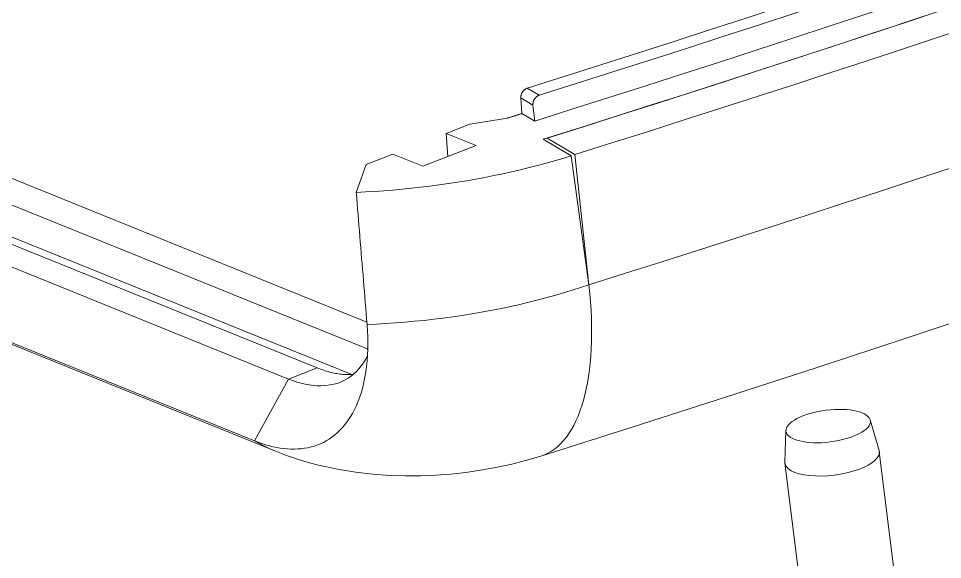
# Model space of a CAD drawing. Header units: millimetres. Extents: x -178 to 574, y 16 to 415.
# Drawn here: x 401.78 to 423.86, y 291.1 to 304.04 of the extents above; entities that cross this region are included whole.
import ezdxf

# ---------------------------------------------------------------- set-up
doc = ezdxf.new("R2010")
doc.units = ezdxf.units.MM
doc.header["$LTSCALE"] = 2
doc.layers.add('Visible (ANSI)', color=7, linetype='Continuous', lineweight=9)
doc.layers.add('Visible Narrow (ANSI)', color=7, linetype='Continuous', lineweight=9)

msp = doc.modelspace()

# ---------------------------------------------------------------- linework, layer by layer
at = {"layer": 'Visible (ANSI)'}
for p, q in [((410.1041, 296.7799), (386.3579, 306.3822)), ((385.5578, 306.0692), (410.0984, 296.1457)), ((409.7467, 295.5245), (384.7093, 305.6489)), ((408.9183, 295.684), (384.3777, 305.6076)), ((383.6941, 305.3402), (408.2347, 295.4166)), ((407.4166, 293.9397), (382.8759, 303.8632)), ((383.367, 303.6219), (407.9077, 293.6983)), ((413.8113, 301.7671), (413.7839, 302.1412)), ((414.1158, 301.5867), (414.0749, 301.9687)), ((414.1158, 301.5867), (413.8113, 301.7671)), ((412.001, 301.2912), (412.5673, 301.5127)), ((413.4626, 301.6573), (412.5673, 301.5127)), ((412.001, 301.2912), (412.7143, 301.0028)), ((412.042, 300.7398), (412.001, 301.2912)), ((414.9853, 300.755), (414.32, 301.1504)), ((415.0782, 300.7843), (414.4111, 301.1792)), ((410.0906, 300.5439), (410.7274, 300.793)), ((411.4407, 300.5046), (410.7274, 300.793)), ((412.7143, 301.0028), (411.4407, 300.5046)), ((415.4124, 297.6706), (414.9853, 300.755)), ((415.0782, 300.7843), (415.4124, 297.6706)), ((409.8502, 299.8811), (410.0906, 300.5439)), ((422.1333, 294.4408), (422.3465, 293.7113)), ((420.1205, 294.1908), (420.0922, 293.4313)), ((423.7445, 282.4766), (422.3518, 293.6857)), ((421.486, 282.196), (420.0934, 293.4051))]:
    msp.add_line(p, q, dxfattribs=at)
at = {"layer": 'Visible (ANSI)', "flags": 128}
for points in [[(413.9392, 302.3717), (414.8197, 302.6503), (415.6981, 302.9297), (416.5744, 303.21), (417.4486, 303.4911), (418.3206, 303.7731), (419.1906, 304.0559), (420.0585, 304.3395), (420.9242, 304.624), (421.7879, 304.9094), (422.6494, 305.1956), (423.5088, 305.4826), (424.3662, 305.7705)], [(424.6725, 305.6089), (423.8133, 305.3205), (422.9521, 305.0328), (422.0888, 304.746), (421.2233, 304.4601), (420.3558, 304.175), (419.4861, 303.8908), (418.6143, 303.6074), (417.7404, 303.3248), (416.8645, 303.0431), (415.9864, 302.7622), (415.1061, 302.4822), (414.2238, 302.203)], [(414.2624, 293.574), (416.4727, 294.2743), (418.6734, 294.9811), (420.864, 295.6944), (423.0444, 296.414), (425.2141, 297.14), (427.3728, 297.8721), (429.5204, 298.6105), (431.6566, 299.355), (433.7809, 300.1056), (435.8933, 300.8621), (437.9934, 301.6245), (440.0809, 302.3927), (442.1556, 303.1666), (444.2173, 303.9462), (446.2657, 304.7314), (448.3006, 305.522)], [(424.6248, 305.009), (423.7608, 304.7191), (422.8946, 304.4301), (422.0263, 304.1419), (421.1559, 303.8546), (420.2833, 303.5681), (419.4087, 303.2825), (418.5318, 302.9977), (417.6529, 302.7138), (416.7718, 302.4307), (415.8886, 302.1485), (415.0033, 301.8672), (414.1158, 301.5867)], [(414.32, 301.1504), (415.1932, 301.4258), (416.0646, 301.7021), (416.9343, 301.9793), (417.8023, 302.2574), (418.6686, 302.5365), (419.5331, 302.8165), (420.3959, 303.0975), (421.257, 303.3793), (422.1163, 303.6621), (422.9739, 303.9459), (423.8297, 304.2305), (424.6838, 304.5162)], [(414.4111, 301.1792), (415.3023, 301.4604), (416.192, 301.7427), (417.08, 302.026), (417.9664, 302.3103), (418.8512, 302.5957), (419.7343, 302.8821), (420.6158, 303.1695), (421.4956, 303.4579), (422.3737, 303.7473), (423.25, 304.0378), (424.1246, 304.3292)], [(424.648, 303.8857), (423.7884, 303.5996), (422.9267, 303.3143), (422.0629, 303.0298), (421.197, 302.7462), (420.3291, 302.4634), (419.4591, 302.1815), (418.5871, 301.9004), (417.713, 301.6201), (416.8368, 301.3407), (415.9586, 301.062), (415.0782, 300.7843)], [(413.9392, 302.3717), (413.9281, 302.3678), (413.9171, 302.3631), (413.9063, 302.3578), (413.8956, 302.3518), (413.8853, 302.3451), (413.8753, 302.3378), (413.8656, 302.3298), (413.8563, 302.3213), (413.8474, 302.3123), (413.8389, 302.3027), (413.831, 302.2927), (413.8236, 302.2823), (413.8167, 302.2715), (413.8104, 302.2604), (413.8047, 302.2489), (413.7997, 302.2373), (413.7953, 302.2255), (413.7916, 302.2135), (413.7885, 302.2014), (413.7862, 302.1892), (413.7846, 302.177), (413.7836, 302.165), (413.7834, 302.153), (413.7839, 302.1412)], [(414.0749, 301.9687), (414.074, 301.9809), (414.0738, 301.9931), (414.0743, 302.0054), (414.0756, 302.0178), (414.0775, 302.0301), (414.0802, 302.0425), (414.0835, 302.0547), (414.0875, 302.0668), (414.0922, 302.0787), (414.0975, 302.0903), (414.1035, 302.1016), (414.1101, 302.1126), (414.1172, 302.1232), (414.1249, 302.1333), (414.1331, 302.143), (414.1417, 302.1522), (414.1509, 302.1608), (414.1604, 302.1688), (414.1703, 302.1763), (414.1805, 302.183), (414.191, 302.1891), (414.2018, 302.1945), (414.2127, 302.1991), (414.2238, 302.203)], [(413.8112, 301.7671), (413.7967, 301.7625), (413.7822, 301.758), (413.7677, 301.7534), (413.7532, 301.7488), (413.7386, 301.7442), (413.7241, 301.7397), (413.7096, 301.7351), (413.6951, 301.7305), (413.6805, 301.7259), (413.666, 301.7214), (413.6515, 301.7168), (413.6369, 301.7122), (413.6224, 301.7076), (413.6079, 301.7031), (413.5934, 301.6985), (413.5788, 301.6939), (413.5643, 301.6893), (413.5498, 301.6848), (413.5352, 301.6802), (413.5207, 301.6756), (413.5062, 301.671), (413.4916, 301.6665), (413.4771, 301.6619), (413.4626, 301.6573)], [(414.9853, 300.755), (414.7893, 300.6947), (414.5907, 300.6363), (414.3897, 300.5798), (414.1864, 300.5252), (413.9808, 300.4725), (413.7732, 300.4218), (413.5636, 300.3731), (413.3522, 300.3265), (413.139, 300.2819), (412.9243, 300.2394), (412.7081, 300.199), (412.4905, 300.1608), (412.2717, 300.1248), (412.0518, 300.0909), (411.8312, 300.0593), (411.6104, 300.0301), (411.3894, 300.0032), (411.1685, 299.9786), (410.9477, 299.9564), (410.7272, 299.9366), (410.507, 299.9191), (410.2874, 299.9041), (410.0684, 299.8914), (409.8502, 299.8811)], [(409.8502, 299.8811), (409.861, 299.7496), (409.8719, 299.6181), (409.8827, 299.4866), (409.8935, 299.355), (409.9043, 299.2235), (409.9151, 299.092), (409.9259, 298.9604), (409.9367, 298.8289), (409.9475, 298.6973), (409.9583, 298.5658), (409.9691, 298.4343), (409.9798, 298.3027), (409.9906, 298.1712), (410.0014, 298.0396), (410.0121, 297.9081), (410.0229, 297.7765), (410.0336, 297.645), (410.0444, 297.5135), (410.0551, 297.3819), (410.0658, 297.2504), (410.0765, 297.1189), (410.0872, 296.9874), (410.0979, 296.8559), (410.1086, 296.7244)], [(410.1086, 296.7244), (410.119, 296.5733), (410.1254, 296.4246), (410.1278, 296.2784), (410.1263, 296.1348), (410.1208, 295.9941), (410.1114, 295.8563), (410.098, 295.7217), (410.0807, 295.5907), (410.0597, 295.4634), (410.0349, 295.3399), (410.0063, 295.2203), (409.974, 295.1047), (409.9382, 294.9933), (409.8989, 294.8865), (409.8562, 294.7843), (409.8103, 294.6867), (409.7612, 294.5938), (409.7089, 294.5055), (409.6535, 294.422), (409.5952, 294.3432), (409.5339, 294.2692), (409.4698, 294.1999), (409.4029, 294.1355), (409.3333, 294.0759)], [(408.2347, 295.4166), (408.3348, 295.3785), (408.4343, 295.3454), (408.5328, 295.3174), (408.6304, 295.2945), (408.7266, 295.2768), (408.8215, 295.2644), (408.9147, 295.2574), (409.0062, 295.2558), (409.0958, 295.2597), (409.1832, 295.2689), (409.2685, 295.2836), (409.3514, 295.3038), (409.4318, 295.3295), (409.5096, 295.3607), (409.5848, 295.3975), (409.6572, 295.4397), (409.7266, 295.4874), (409.7929, 295.5404), (409.8561, 295.5988), (409.9158, 295.6625), (409.9721, 295.7315), (410.0249, 295.8055), (410.0741, 295.8846), (410.1195, 295.9685)], [(410.0984, 296.1457), (410.0996, 296.1452), (410.1008, 296.1447), (410.1019, 296.1443), (410.1031, 296.1438), (410.1043, 296.1433), (410.1054, 296.1429), (410.1066, 296.1424), (410.1077, 296.1419), (410.1089, 296.1415), (410.1101, 296.141), (410.1112, 296.1405), (410.1124, 296.1401), (410.1135, 296.1396), (410.1147, 296.1391), (410.1159, 296.1387), (410.117, 296.1382), (410.1182, 296.1378), (410.1193, 296.1373), (410.1205, 296.1369), (410.1217, 296.1364), (410.1228, 296.1359), (410.124, 296.1355), (410.1251, 296.135), (410.1263, 296.1346)], [(409.7763, 295.5263), (409.7427, 295.5243), (409.7088, 295.5231), (409.6747, 295.5227), (409.6404, 295.523), (409.6058, 295.5241), (409.5711, 295.526), (409.5361, 295.5286), (409.5009, 295.532), (409.4656, 295.5361), (409.4301, 295.5409), (409.3944, 295.5465), (409.3585, 295.5528), (409.3225, 295.5599), (409.2863, 295.5677), (409.25, 295.5762), (409.2136, 295.5854), (409.177, 295.5953), (409.1403, 295.6059), (409.1035, 295.6172), (409.0667, 295.6292), (409.0297, 295.6419), (408.9926, 295.6553), (408.9555, 295.6693), (408.9183, 295.684)], [(409.3333, 294.0759), (409.269, 294.0269), (409.203, 293.9818), (409.1352, 293.9408), (409.0657, 293.9037), (408.9945, 293.8705), (408.9217, 293.8412), (408.8475, 293.8157), (408.7718, 293.794), (408.6947, 293.7761), (408.6162, 293.762), (408.5365, 293.7516), (408.4556, 293.7449), (408.3735, 293.7419), (408.2904, 293.7425), (408.2064, 293.7467), (408.1214, 293.7544), (408.0356, 293.7657), (407.9489, 293.7804), (407.8616, 293.7986), (407.7736, 293.8201), (407.6851, 293.8451), (407.596, 293.8733), (407.5065, 293.9049), (407.4166, 293.9397)], [(407.9077, 293.6983), (408.1846, 293.5922), (408.4494, 293.5017), (408.7029, 293.425), (408.9461, 293.3605), (409.4054, 293.2608), (409.8357, 293.1897), (410.2447, 293.142), (410.637, 293.1138), (411.0168, 293.1013), (411.3873, 293.103), (411.7512, 293.1179), (412.1115, 293.1451), (412.4677, 293.184), (412.822, 293.2349), (413.1772, 293.2985), (413.5352, 293.3752), (413.8967, 293.4666), (414.2624, 293.574)]]:
    msp.add_lwpolyline(points, dxfattribs=at)
at = {"layer": 'Visible (ANSI)'}
for centre, major_axis, ratio, start_param, end_param in [((412.3412, 299.6788), (1.9211, -6.1049), 0.4055861, 0, 1.1114551), ((412.3412, 299.6788), (1.9211, -6.1049), 0.4055861, 0, 1.1114551), ((421.2226, 293.5454), (-1.1292, -0.1403), 0.3764138, 6.2222031, 9.4857602)]:
    msp.add_ellipse(centre, major_axis=major_axis, ratio=ratio, start_param=start_param, end_param=end_param, dxfattribs=at)
msp.add_ellipse((421.1298, 294.2927), major_axis=(-1.0082, -0.1253), ratio=0.3764138, dxfattribs=at)
at = {"layer": 'Visible Narrow (ANSI)'}
for p, q in [((414.2238, 302.203), (413.9392, 302.3717)), ((413.7839, 302.1412), (414.0749, 301.9687)), ((410.0984, 296.1457), (410.1268, 296.1567)), ((408.2347, 295.4166), (408.9183, 295.684)), ((407.4166, 293.9397), (408.2347, 295.4166))]:
    msp.add_line(p, q, dxfattribs=at)
at = {"layer": 'Visible Narrow (ANSI)', "flags": 128}
for points in [[(435.0861, 304.253), (434.25, 303.9564), (433.412, 303.6608), (432.5722, 303.3661), (431.7305, 303.0723), (430.887, 302.7795), (430.0417, 302.4875), (429.1946, 302.1965), (428.3457, 301.9065), (427.4951, 301.6173), (426.6427, 301.3292), (425.7886, 301.0419), (424.9329, 300.7556), (424.0754, 300.4703), (423.2163, 300.186), (422.3555, 299.9026), (421.4931, 299.6201), (420.6291, 299.3387), (419.7635, 299.0582), (418.8963, 298.7787), (418.0276, 298.5002), (417.1574, 298.2227), (416.2856, 297.9461), (415.4124, 297.6706)], [(415.4124, 297.6706), (415.212, 297.6038), (415.0081, 297.539), (414.8011, 297.4762), (414.591, 297.4154), (414.3782, 297.3568), (414.1629, 297.3005), (413.9455, 297.2465), (413.7264, 297.195), (413.5058, 297.146), (413.2838, 297.0995), (413.0605, 297.0555), (412.8361, 297.0141), (412.6107, 296.9752), (412.3844, 296.939), (412.1574, 296.9053), (411.9298, 296.8743), (411.7016, 296.846), (411.473, 296.8203), (411.2443, 296.7974), (411.0157, 296.7772), (410.7876, 296.7598), (410.5602, 296.7452), (410.3338, 296.7334), (410.1086, 296.7244)]]:
    msp.add_lwpolyline(points, dxfattribs=at)
at = {"layer": 'Visible Narrow (ANSI)'}
msp.add_ellipse((410.3069, 299.6316), major_axis=(-2.3992, -5.9333), ratio=0.7674237, start_param=6.1718341, end_param=6.2831853, dxfattribs=at)

doc.saveas('drawing.dxf')
